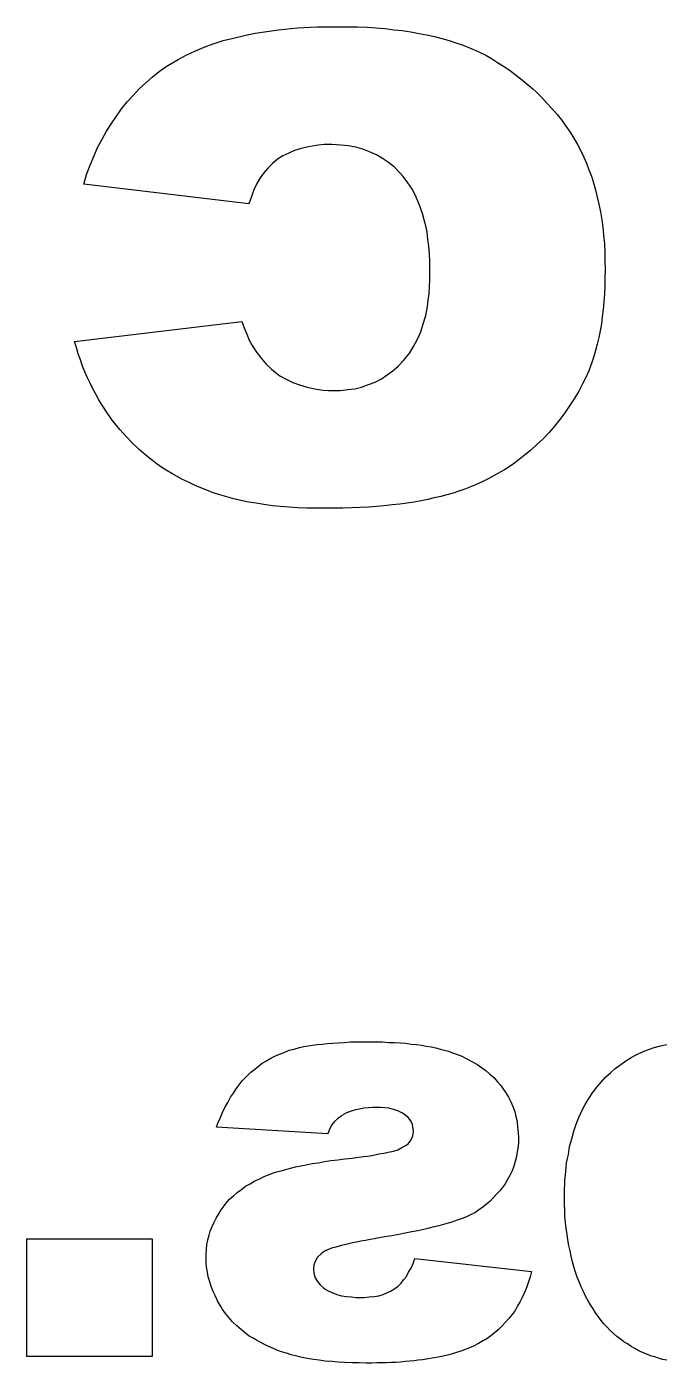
# Model space of a CAD drawing. Extents: x 54 to 195, y -146 to -31.
# Drawn here: x 167.043 to 168.561, y -110.886 to -107.7 of the extents above; entities that cross this region are included whole.
import ezdxf

# ---------------------------------------------------------------- set-up
doc = ezdxf.new("R2010")
doc.units = 0
doc.layers.add('BLACK', color=7, linetype='CONTINUOUS')

msp = doc.modelspace()

# ---------------------------------------------------------------- linework, layer by layer
at = {"layer": 'BLACK', "linetype": 'CONTINUOUS'}
for p, q in [((167.562, -107.721), (167.588, -107.715)), ((167.588, -107.715), (167.616, -107.711)), ((167.616, -107.711), (167.644, -107.707)), ((167.644, -107.707), (167.659, -107.706)), ((167.659, -107.706), (167.674, -107.704)), ((167.674, -107.704), (167.689, -107.703)), ((167.689, -107.703), (167.704, -107.702)), ((167.704, -107.702), (167.72, -107.701)), ((167.72, -107.701), (167.736, -107.7)), ((167.736, -107.7), (167.752, -107.7)), ((167.752, -107.7), (167.768, -107.7)), ((167.768, -107.7), (167.785, -107.7)), ((167.785, -107.7), (167.809, -107.7)), ((167.809, -107.7), (167.832, -107.7)), ((167.832, -107.7), (167.854, -107.701)), ((167.854, -107.701), (167.876, -107.703)), ((167.876, -107.703), (167.898, -107.704)), ((167.898, -107.704), (167.919, -107.707)), ((167.919, -107.707), (167.939, -107.709)), ((167.939, -107.709), (167.959, -107.712)), ((167.959, -107.712), (167.979, -107.716)), ((167.979, -107.716), (167.997, -107.719)), ((167.444, -107.758), (167.466, -107.749)), ((167.466, -107.749), (167.488, -107.741)), ((167.488, -107.741), (167.512, -107.733)), ((167.512, -107.733), (167.536, -107.727)), ((167.536, -107.727), (167.562, -107.721)), ((167.997, -107.719), (168.016, -107.723)), ((168.016, -107.723), (168.033, -107.728)), ((168.033, -107.728), (168.051, -107.733)), ((168.051, -107.733), (168.067, -107.738)), ((168.067, -107.738), (168.084, -107.744)), ((168.084, -107.744), (168.099, -107.75)), ((168.099, -107.75), (168.109, -107.754)), ((167.385, -107.789), (167.404, -107.778)), ((167.404, -107.778), (167.423, -107.768)), ((167.423, -107.768), (167.444, -107.758)), ((168.109, -107.754), (168.123, -107.761)), ((168.123, -107.761), (168.138, -107.768)), ((168.138, -107.768), (168.152, -107.776)), ((168.152, -107.776), (168.166, -107.785)), ((167.342, -107.82), (167.359, -107.807)), ((167.359, -107.807), (167.376, -107.795)), ((167.376, -107.795), (167.385, -107.789)), ((168.166, -107.785), (168.18, -107.794)), ((168.18, -107.794), (168.194, -107.803)), ((168.194, -107.803), (168.208, -107.814)), ((168.208, -107.814), (168.222, -107.824)), ((167.311, -107.848), (167.327, -107.834)), ((167.327, -107.834), (167.342, -107.82)), ((168.222, -107.824), (168.236, -107.836)), ((168.236, -107.836), (168.25, -107.848)), ((167.283, -107.879), (167.297, -107.864)), ((167.297, -107.864), (167.311, -107.848)), ((168.25, -107.848), (168.259, -107.856)), ((168.259, -107.856), (168.272, -107.869)), ((168.272, -107.869), (168.284, -107.882)), ((167.257, -107.913), (167.269, -107.896)), ((167.269, -107.896), (167.283, -107.879)), ((168.284, -107.882), (168.296, -107.895)), ((168.296, -107.895), (168.308, -107.909)), ((168.308, -107.909), (168.319, -107.922)), ((167.233, -107.949), (167.245, -107.931)), ((167.245, -107.931), (167.257, -107.913)), ((168.319, -107.922), (168.329, -107.937)), ((168.329, -107.937), (168.339, -107.951)), ((167.212, -107.988), (167.223, -107.968)), ((167.223, -107.968), (167.233, -107.949)), ((168.339, -107.951), (168.348, -107.966)), ((168.348, -107.966), (168.357, -107.981)), ((167.203, -108.009), (167.212, -107.988)), ((167.668, -108.001), (167.654, -108.008)), ((167.682, -107.995), (167.668, -108.001)), ((167.698, -107.99), (167.682, -107.995)), ((167.715, -107.986), (167.698, -107.99)), ((167.733, -107.983), (167.715, -107.986)), ((167.752, -107.981), (167.733, -107.983)), ((167.767, -107.981), (167.752, -107.981)), ((167.772, -107.981), (167.767, -107.981)), ((167.792, -107.982), (167.772, -107.981)), ((167.81, -107.984), (167.792, -107.982)), ((167.828, -107.987), (167.81, -107.984)), ((167.845, -107.992), (167.828, -107.987)), ((167.861, -107.998), (167.845, -107.992)), ((167.877, -108.005), (167.861, -107.998)), ((167.892, -108.014), (167.877, -108.005)), ((168.357, -107.981), (168.365, -107.996)), ((168.365, -107.996), (168.372, -108.011)), ((167.186, -108.052), (167.194, -108.03)), ((167.194, -108.03), (167.203, -108.009)), ((167.619, -108.036), (167.609, -108.048)), ((167.629, -108.026), (167.619, -108.036)), ((167.641, -108.016), (167.629, -108.026)), ((167.654, -108.008), (167.641, -108.016)), ((167.906, -108.024), (167.892, -108.014)), ((167.92, -108.035), (167.906, -108.024)), ((167.933, -108.048), (167.92, -108.035)), ((168.372, -108.011), (168.378, -108.025)), ((168.378, -108.025), (168.384, -108.041)), ((167.179, -108.075), (167.186, -108.052)), ((167.6, -108.06), (167.592, -108.074)), ((167.609, -108.048), (167.6, -108.06)), ((167.941, -108.057), (167.933, -108.048)), ((167.952, -108.072), (167.941, -108.057)), ((168.384, -108.041), (168.39, -108.056)), ((168.39, -108.056), (168.395, -108.072)), ((167.573, -108.122), (167.179, -108.075)), ((167.585, -108.089), (167.579, -108.105)), ((167.592, -108.074), (167.585, -108.089)), ((167.963, -108.088), (167.952, -108.072)), ((167.972, -108.106), (167.963, -108.088)), ((168.395, -108.072), (168.4, -108.089)), ((168.4, -108.089), (168.404, -108.106)), ((167.579, -108.105), (167.573, -108.122)), ((167.98, -108.125), (167.972, -108.106)), ((167.987, -108.145), (167.98, -108.125)), ((168.404, -108.106), (168.408, -108.123)), ((168.408, -108.123), (168.412, -108.141)), ((167.991, -108.16), (167.987, -108.145)), ((167.995, -108.175), (167.991, -108.16)), ((168.412, -108.141), (168.415, -108.16)), ((168.415, -108.16), (168.417, -108.178)), ((167.998, -108.19), (167.995, -108.175)), ((168, -108.207), (167.998, -108.19)), ((168.417, -108.178), (168.419, -108.197)), ((168.002, -108.223), (168, -108.207)), ((168.004, -108.241), (168.002, -108.223)), ((168.419, -108.197), (168.421, -108.217)), ((168.421, -108.217), (168.422, -108.237)), ((168.005, -108.259), (168.004, -108.241)), ((168.005, -108.278), (168.005, -108.259)), ((168.422, -108.237), (168.422, -108.258)), ((168.422, -108.258), (168.423, -108.279)), ((168.005, -108.287), (168.005, -108.278)), ((168.005, -108.304), (168.005, -108.287)), ((168.423, -108.279), (168.422, -108.299)), ((168.003, -108.336), (168.004, -108.32)), ((168.004, -108.32), (168.005, -108.304)), ((168.422, -108.318), (168.421, -108.337)), ((168.422, -108.299), (168.422, -108.318)), ((167.999, -108.367), (168.001, -108.352)), ((168.001, -108.352), (168.003, -108.336)), ((168.421, -108.337), (168.42, -108.356)), ((167.995, -108.388), (167.999, -108.367)), ((168.418, -108.374), (168.416, -108.391)), ((168.42, -108.356), (168.418, -108.374)), ((167.157, -108.45), (167.556, -108.403)), ((167.556, -108.403), (167.562, -108.418)), ((167.562, -108.418), (167.568, -108.433)), ((167.983, -108.427), (167.989, -108.408)), ((167.989, -108.408), (167.995, -108.388)), ((168.414, -108.408), (168.411, -108.425)), ((168.416, -108.391), (168.414, -108.408)), ((167.162, -108.465), (167.157, -108.45)), ((167.568, -108.433), (167.574, -108.447)), ((167.574, -108.447), (167.581, -108.46)), ((167.966, -108.462), (167.975, -108.445)), ((167.975, -108.445), (167.983, -108.427)), ((168.408, -108.441), (168.404, -108.457)), ((168.411, -108.425), (168.408, -108.441)), ((167.166, -108.48), (167.162, -108.465)), ((167.171, -108.494), (167.166, -108.48)), ((167.581, -108.46), (167.591, -108.476)), ((167.591, -108.476), (167.602, -108.49)), ((167.946, -108.491), (167.957, -108.477)), ((167.957, -108.477), (167.966, -108.462)), ((168.4, -108.472), (168.396, -108.486)), ((168.404, -108.457), (168.4, -108.472)), ((167.176, -108.509), (167.171, -108.494)), ((167.182, -108.523), (167.176, -108.509)), ((167.602, -108.49), (167.614, -108.504)), ((167.614, -108.504), (167.627, -108.516)), ((167.916, -108.52), (167.929, -108.509)), ((167.929, -108.509), (167.942, -108.496)), ((167.942, -108.496), (167.946, -108.491)), ((168.391, -108.5), (168.384, -108.52)), ((168.396, -108.486), (168.391, -108.5)), ((167.188, -108.537), (167.182, -108.523)), ((167.194, -108.55), (167.188, -108.537)), ((167.627, -108.516), (167.64, -108.527)), ((167.64, -108.527), (167.647, -108.532)), ((167.647, -108.532), (167.662, -108.54)), ((167.662, -108.54), (167.678, -108.548)), ((167.858, -108.553), (167.874, -108.547)), ((167.874, -108.547), (167.889, -108.539)), ((167.889, -108.539), (167.903, -108.53)), ((167.903, -108.53), (167.916, -108.52)), ((168.375, -108.539), (168.369, -108.551)), ((168.384, -108.52), (168.375, -108.539)), ((167.201, -108.563), (167.194, -108.55)), ((167.208, -108.576), (167.201, -108.563)), ((167.215, -108.589), (167.208, -108.576)), ((167.678, -108.548), (167.694, -108.554)), ((167.694, -108.554), (167.712, -108.559)), ((167.712, -108.559), (167.73, -108.563)), ((167.73, -108.563), (167.749, -108.566)), ((167.749, -108.566), (167.763, -108.567)), ((167.763, -108.567), (167.779, -108.567)), ((167.779, -108.567), (167.791, -108.567)), ((167.791, -108.567), (167.809, -108.565)), ((167.809, -108.565), (167.826, -108.563)), ((167.826, -108.563), (167.842, -108.559)), ((167.842, -108.559), (167.858, -108.553)), ((168.36, -108.569), (168.349, -108.587)), ((168.369, -108.551), (168.36, -108.569)), ((167.223, -108.602), (167.215, -108.589)), ((167.235, -108.62), (167.223, -108.602)), ((168.338, -108.604), (168.327, -108.62)), ((168.349, -108.587), (168.338, -108.604)), ((167.247, -108.638), (167.235, -108.62)), ((167.261, -108.655), (167.247, -108.638)), ((168.315, -108.636), (168.302, -108.652)), ((168.327, -108.62), (168.315, -108.636)), ((167.266, -108.661), (167.261, -108.655)), ((167.28, -108.677), (167.266, -108.661)), ((168.289, -108.667), (168.275, -108.682)), ((168.302, -108.652), (168.289, -108.667)), ((167.295, -108.693), (167.28, -108.677)), ((167.311, -108.708), (167.295, -108.693)), ((168.26, -108.696), (168.245, -108.71)), ((168.275, -108.682), (168.26, -108.696)), ((167.328, -108.722), (167.311, -108.708)), ((167.339, -108.731), (167.328, -108.722)), ((167.351, -108.74), (167.339, -108.731)), ((168.218, -108.732), (168.201, -108.744)), ((168.234, -108.719), (168.218, -108.732)), ((168.245, -108.71), (168.234, -108.719)), ((167.363, -108.749), (167.351, -108.74)), ((167.376, -108.757), (167.363, -108.749)), ((167.389, -108.765), (167.376, -108.757)), ((167.402, -108.772), (167.389, -108.765)), ((168.165, -108.766), (168.147, -108.776)), ((168.183, -108.756), (168.165, -108.766)), ((168.201, -108.744), (168.183, -108.756)), ((167.415, -108.779), (167.402, -108.772)), ((167.429, -108.786), (167.415, -108.779)), ((167.443, -108.793), (167.429, -108.786)), ((167.458, -108.799), (167.443, -108.793)), ((167.473, -108.805), (167.458, -108.799)), ((168.108, -108.794), (168.088, -108.802)), ((168.128, -108.786), (168.108, -108.794)), ((168.147, -108.776), (168.128, -108.786)), ((167.488, -108.811), (167.473, -108.805)), ((167.504, -108.816), (167.488, -108.811)), ((167.52, -108.821), (167.504, -108.816)), ((167.537, -108.825), (167.52, -108.821)), ((167.554, -108.829), (167.537, -108.825)), ((167.572, -108.833), (167.554, -108.829)), ((167.59, -108.836), (167.572, -108.833)), ((167.967, -108.833), (167.95, -108.836)), ((167.984, -108.83), (167.967, -108.833)), ((168, -108.827), (167.984, -108.83)), ((168.015, -108.823), (168, -108.827)), ((168.031, -108.82), (168.015, -108.823)), ((168.045, -108.816), (168.031, -108.82)), ((168.06, -108.812), (168.045, -108.816)), ((168.074, -108.807), (168.06, -108.812)), ((168.088, -108.802), (168.074, -108.807)), ((167.609, -108.839), (167.59, -108.836)), ((167.629, -108.842), (167.609, -108.839)), ((167.648, -108.844), (167.629, -108.842)), ((167.669, -108.845), (167.648, -108.844)), ((167.689, -108.847), (167.669, -108.845)), ((167.711, -108.848), (167.689, -108.847)), ((167.732, -108.848), (167.711, -108.848)), ((167.755, -108.848), (167.732, -108.848)), ((167.776, -108.848), (167.755, -108.848)), ((167.797, -108.848), (167.776, -108.848)), ((167.818, -108.847), (167.797, -108.848)), ((167.838, -108.846), (167.818, -108.847)), ((167.858, -108.845), (167.838, -108.846)), ((167.877, -108.844), (167.858, -108.845)), ((167.896, -108.842), (167.877, -108.844)), ((167.915, -108.84), (167.896, -108.842)), ((167.933, -108.838), (167.915, -108.84)), ((167.95, -108.836), (167.933, -108.838)), ((167.657, -110.145), (167.669, -110.14)), ((167.669, -110.14), (167.681, -110.137)), ((167.681, -110.137), (167.694, -110.133)), ((167.694, -110.133), (167.704, -110.131)), ((167.704, -110.131), (167.714, -110.129)), ((167.714, -110.129), (167.725, -110.128)), ((167.725, -110.128), (167.736, -110.126)), ((167.736, -110.126), (167.748, -110.125)), ((167.748, -110.125), (167.76, -110.124)), ((167.76, -110.124), (167.773, -110.123)), ((167.773, -110.123), (167.786, -110.122)), ((167.786, -110.122), (167.8, -110.121)), ((167.8, -110.121), (167.815, -110.12)), ((167.815, -110.12), (167.83, -110.12)), ((167.83, -110.12), (167.845, -110.12)), ((167.845, -110.12), (167.861, -110.12)), ((167.861, -110.12), (167.877, -110.12)), ((167.877, -110.12), (167.892, -110.12)), ((167.892, -110.12), (167.906, -110.121)), ((167.906, -110.121), (167.92, -110.121)), ((167.92, -110.121), (167.934, -110.122)), ((167.934, -110.122), (167.947, -110.123)), ((167.947, -110.123), (167.96, -110.125)), ((167.96, -110.125), (167.973, -110.126)), ((167.973, -110.126), (167.985, -110.128)), ((167.985, -110.128), (167.996, -110.13)), ((167.996, -110.13), (168.008, -110.132)), ((168.008, -110.132), (168.019, -110.134)), ((168.019, -110.134), (168.029, -110.137)), ((168.029, -110.137), (168.039, -110.14)), ((168.039, -110.14), (168.049, -110.142)), ((168.512, -110.144), (168.526, -110.138)), ((168.526, -110.138), (168.54, -110.133)), ((168.54, -110.133), (168.555, -110.129)), ((168.555, -110.129), (168.57, -110.126)), ((167.596, -110.178), (167.605, -110.171)), ((167.605, -110.171), (167.615, -110.165)), ((167.615, -110.165), (167.625, -110.159)), ((167.625, -110.159), (167.635, -110.154)), ((167.635, -110.154), (167.646, -110.149)), ((167.646, -110.149), (167.657, -110.145)), ((168.049, -110.142), (168.059, -110.146)), ((168.059, -110.146), (168.068, -110.149)), ((168.068, -110.149), (168.081, -110.154)), ((168.081, -110.154), (168.093, -110.16)), ((168.093, -110.16), (168.105, -110.167)), ((168.105, -110.167), (168.117, -110.173)), ((168.46, -110.174), (168.472, -110.165)), ((168.472, -110.165), (168.485, -110.157)), ((168.485, -110.157), (168.498, -110.15)), ((168.498, -110.15), (168.512, -110.144)), ((167.565, -110.205), (167.57, -110.2)), ((167.57, -110.2), (167.578, -110.192)), ((167.578, -110.192), (167.587, -110.185)), ((167.587, -110.185), (167.596, -110.178)), ((168.117, -110.173), (168.128, -110.181)), ((168.128, -110.181), (168.138, -110.188)), ((168.138, -110.188), (168.148, -110.197)), ((168.148, -110.197), (168.157, -110.205)), ((168.424, -110.204), (168.436, -110.193)), ((168.436, -110.193), (168.447, -110.183)), ((168.447, -110.183), (168.46, -110.174)), ((167.536, -110.242), (167.543, -110.232)), ((167.543, -110.232), (167.55, -110.222)), ((167.55, -110.222), (167.557, -110.213)), ((167.557, -110.213), (167.565, -110.205)), ((168.157, -110.205), (168.166, -110.215)), ((168.166, -110.215), (168.174, -110.224)), ((168.174, -110.224), (168.179, -110.231)), ((168.179, -110.231), (168.186, -110.241)), ((168.393, -110.241), (168.403, -110.228)), ((168.403, -110.228), (168.413, -110.216)), ((168.413, -110.216), (168.424, -110.204)), ((167.516, -110.275), (167.523, -110.264)), ((167.523, -110.264), (167.529, -110.252)), ((167.529, -110.252), (167.536, -110.242)), ((168.186, -110.241), (168.192, -110.252)), ((168.192, -110.252), (168.198, -110.263)), ((168.198, -110.263), (168.203, -110.274)), ((168.375, -110.269), (168.384, -110.255)), ((168.384, -110.255), (168.393, -110.241)), ((167.505, -110.3), (167.51, -110.288)), ((167.51, -110.288), (167.516, -110.275)), ((167.793, -110.297), (167.784, -110.303)), ((167.795, -110.295), (167.793, -110.297)), ((167.806, -110.289), (167.795, -110.295)), ((167.817, -110.285), (167.806, -110.289)), ((167.827, -110.282), (167.817, -110.285)), ((167.837, -110.28), (167.827, -110.282)), ((167.847, -110.278), (167.837, -110.28)), ((167.858, -110.277), (167.847, -110.278)), ((167.869, -110.276), (167.858, -110.277)), ((167.875, -110.276), (167.869, -110.276)), ((167.887, -110.276), (167.875, -110.276)), ((167.897, -110.277), (167.887, -110.276)), ((167.907, -110.278), (167.897, -110.277)), ((167.918, -110.281), (167.907, -110.278)), ((167.928, -110.284), (167.918, -110.281)), ((167.938, -110.289), (167.928, -110.284)), ((167.944, -110.293), (167.938, -110.289)), ((167.953, -110.3), (167.944, -110.293)), ((168.203, -110.274), (168.207, -110.286)), ((168.207, -110.286), (168.21, -110.298)), ((168.21, -110.298), (168.213, -110.31)), ((168.36, -110.3), (168.367, -110.284)), ((168.367, -110.284), (168.375, -110.269)), ((167.496, -110.323), (167.499, -110.314)), ((167.761, -110.339), (167.496, -110.323)), ((167.499, -110.314), (167.505, -110.3)), ((167.765, -110.328), (167.761, -110.339)), ((167.771, -110.318), (167.765, -110.328)), ((167.777, -110.31), (167.771, -110.318)), ((167.784, -110.303), (167.777, -110.31)), ((167.959, -110.308), (167.953, -110.3)), ((167.963, -110.317), (167.959, -110.308)), ((167.965, -110.327), (167.963, -110.317)), ((167.966, -110.333), (167.965, -110.327)), ((168.213, -110.31), (168.214, -110.323)), ((168.214, -110.323), (168.215, -110.336)), ((168.348, -110.333), (168.354, -110.316)), ((168.354, -110.316), (168.36, -110.3)), ((167.946, -110.368), (167.954, -110.362)), ((167.954, -110.362), (167.96, -110.353)), ((167.96, -110.353), (167.964, -110.344)), ((167.964, -110.344), (167.966, -110.333)), ((168.215, -110.336), (168.216, -110.349)), ((168.216, -110.358), (168.215, -110.37)), ((168.216, -110.349), (168.216, -110.358)), ((168.338, -110.369), (168.343, -110.351)), ((168.343, -110.351), (168.348, -110.333)), ((167.835, -110.395), (167.846, -110.393)), ((167.846, -110.393), (167.856, -110.392)), ((167.856, -110.392), (167.87, -110.39)), ((167.87, -110.39), (167.883, -110.387)), ((167.883, -110.387), (167.895, -110.385)), ((167.895, -110.385), (167.905, -110.383)), ((167.905, -110.383), (167.918, -110.38)), ((167.918, -110.38), (167.928, -110.377)), ((167.928, -110.377), (167.938, -110.372)), ((167.938, -110.372), (167.946, -110.368)), ((168.211, -110.393), (168.208, -110.405)), ((168.213, -110.382), (168.211, -110.393)), ((168.215, -110.37), (168.213, -110.382)), ((168.333, -110.398), (168.335, -110.388)), ((168.335, -110.388), (168.338, -110.369)), ((167.65, -110.427), (167.661, -110.424)), ((167.661, -110.424), (167.672, -110.421)), ((167.672, -110.421), (167.684, -110.418)), ((167.684, -110.418), (167.697, -110.415)), ((167.697, -110.415), (167.71, -110.413)), ((167.71, -110.413), (167.724, -110.41)), ((167.724, -110.41), (167.739, -110.408)), ((167.739, -110.408), (167.753, -110.405)), ((167.753, -110.405), (167.769, -110.403)), ((167.769, -110.403), (167.785, -110.401)), ((167.785, -110.401), (167.802, -110.399)), ((167.802, -110.399), (167.819, -110.397)), ((167.819, -110.397), (167.824, -110.396)), ((167.824, -110.396), (167.835, -110.395)), ((168.205, -110.416), (168.201, -110.427)), ((168.208, -110.405), (168.205, -110.416)), ((168.329, -110.428), (168.33, -110.418)), ((168.33, -110.418), (168.331, -110.408)), ((168.331, -110.408), (168.333, -110.398)), ((167.565, -110.464), (167.576, -110.458)), ((167.576, -110.458), (167.587, -110.451)), ((167.587, -110.451), (167.599, -110.446)), ((167.599, -110.446), (167.611, -110.44)), ((167.611, -110.44), (167.62, -110.437)), ((167.62, -110.437), (167.629, -110.433)), ((167.629, -110.433), (167.639, -110.43)), ((167.639, -110.43), (167.65, -110.427)), ((168.184, -110.458), (168.177, -110.468)), ((168.19, -110.448), (168.184, -110.458)), ((168.196, -110.437), (168.19, -110.448)), ((168.201, -110.427), (168.196, -110.437)), ((168.327, -110.449), (168.328, -110.438)), ((168.327, -110.459), (168.327, -110.449)), ((168.328, -110.438), (168.329, -110.428)), ((167.527, -110.495), (167.536, -110.487)), ((167.536, -110.487), (167.545, -110.479)), ((167.545, -110.479), (167.555, -110.472)), ((167.555, -110.472), (167.565, -110.464)), ((168.164, -110.483), (168.156, -110.492)), ((168.172, -110.474), (168.164, -110.483)), ((168.177, -110.468), (168.172, -110.474)), ((168.326, -110.47), (168.327, -110.459)), ((168.326, -110.481), (168.326, -110.47)), ((168.326, -110.492), (168.326, -110.481)), ((167.501, -110.53), (167.507, -110.52)), ((167.507, -110.52), (167.512, -110.514)), ((167.512, -110.514), (167.519, -110.504)), ((167.519, -110.504), (167.527, -110.495)), ((168.121, -110.521), (168.112, -110.527)), ((168.131, -110.514), (168.121, -110.521)), ((168.14, -110.507), (168.131, -110.514)), ((168.148, -110.5), (168.14, -110.507)), ((168.156, -110.492), (168.148, -110.5)), ((168.326, -110.495), (168.326, -110.492)), ((168.326, -110.507), (168.326, -110.495)), ((168.327, -110.522), (168.326, -110.507)), ((168.327, -110.536), (168.327, -110.522)), ((167.485, -110.56), (167.49, -110.55)), ((167.49, -110.55), (167.495, -110.54)), ((167.495, -110.54), (167.501, -110.53)), ((168.048, -110.552), (168.037, -110.555)), ((168.057, -110.55), (168.048, -110.552)), ((168.07, -110.545), (168.057, -110.55)), ((168.082, -110.541), (168.07, -110.545)), ((168.092, -110.537), (168.082, -110.541)), ((168.102, -110.532), (168.092, -110.537)), ((168.112, -110.527), (168.102, -110.532)), ((168.328, -110.551), (168.327, -110.536)), ((168.33, -110.565), (168.328, -110.551)), ((167.475, -110.592), (167.478, -110.581)), ((167.478, -110.581), (167.481, -110.571)), ((167.481, -110.571), (167.485, -110.56)), ((167.897, -110.585), (167.879, -110.588)), ((167.914, -110.582), (167.897, -110.585)), ((167.931, -110.579), (167.914, -110.582)), ((167.946, -110.576), (167.931, -110.579)), ((167.962, -110.573), (167.946, -110.576)), ((167.976, -110.57), (167.962, -110.573)), ((167.99, -110.567), (167.976, -110.57)), ((168.003, -110.564), (167.99, -110.567)), ((168.015, -110.561), (168.003, -110.564)), ((168.026, -110.558), (168.015, -110.561)), ((168.037, -110.555), (168.026, -110.558)), ((168.332, -110.578), (168.33, -110.565)), ((168.334, -110.592), (168.332, -110.578)), ((167.043, -110.87), (167.043, -110.589)), ((167.043, -110.589), (167.342, -110.589)), ((167.342, -110.589), (167.342, -110.87)), ((167.471, -110.626), (167.472, -110.615)), ((167.472, -110.615), (167.473, -110.603)), ((167.473, -110.603), (167.475, -110.592)), ((167.759, -110.616), (167.753, -110.619)), ((167.77, -110.612), (167.759, -110.616)), ((167.78, -110.609), (167.77, -110.612)), ((167.793, -110.605), (167.78, -110.609)), ((167.804, -110.603), (167.793, -110.605)), ((167.817, -110.6), (167.804, -110.603)), ((167.83, -110.597), (167.817, -110.6)), ((167.84, -110.595), (167.83, -110.597)), ((167.851, -110.593), (167.84, -110.595)), ((167.862, -110.591), (167.851, -110.593)), ((167.873, -110.589), (167.862, -110.591)), ((167.879, -110.588), (167.873, -110.589)), ((168.336, -110.605), (168.334, -110.592)), ((168.339, -110.618), (168.336, -110.605)), ((167.471, -110.634), (167.471, -110.626)), ((167.471, -110.646), (167.471, -110.634)), ((167.472, -110.657), (167.471, -110.646)), ((167.732, -110.642), (167.728, -110.651)), ((167.737, -110.633), (167.732, -110.642)), ((167.745, -110.625), (167.737, -110.633)), ((167.753, -110.619), (167.745, -110.625)), ((167.96, -110.659), (167.965, -110.648)), ((167.965, -110.648), (167.969, -110.636)), ((167.969, -110.636), (168.247, -110.667)), ((168.342, -110.631), (168.339, -110.618)), ((168.345, -110.644), (168.342, -110.631)), ((168.348, -110.656), (168.345, -110.644)), ((167.474, -110.669), (167.472, -110.657)), ((167.476, -110.68), (167.474, -110.669)), ((167.48, -110.692), (167.476, -110.68)), ((167.728, -110.651), (167.727, -110.662)), ((167.727, -110.662), (167.728, -110.671)), ((167.728, -110.671), (167.731, -110.682)), ((167.942, -110.687), (167.949, -110.679)), ((167.949, -110.679), (167.954, -110.669)), ((167.954, -110.669), (167.96, -110.659)), ((168.244, -110.68), (168.24, -110.692)), ((168.247, -110.667), (168.244, -110.68)), ((168.352, -110.669), (168.348, -110.656)), ((168.356, -110.681), (168.352, -110.669)), ((168.361, -110.692), (168.356, -110.681)), ((167.483, -110.703), (167.48, -110.692)), ((167.488, -110.715), (167.483, -110.703)), ((167.731, -110.682), (167.737, -110.691)), ((167.737, -110.691), (167.743, -110.699)), ((167.743, -110.699), (167.751, -110.706)), ((167.751, -110.706), (167.755, -110.709)), ((167.755, -110.709), (167.764, -110.714)), ((167.911, -110.714), (167.921, -110.708)), ((167.921, -110.708), (167.929, -110.702)), ((167.929, -110.702), (167.936, -110.695)), ((167.936, -110.695), (167.942, -110.687)), ((168.236, -110.704), (168.231, -110.716)), ((168.24, -110.692), (168.236, -110.704)), ((168.366, -110.704), (168.361, -110.692)), ((168.371, -110.715), (168.366, -110.704)), ((167.493, -110.726), (167.488, -110.715)), ((167.498, -110.737), (167.493, -110.726)), ((167.505, -110.749), (167.498, -110.737)), ((167.764, -110.714), (167.773, -110.718)), ((167.773, -110.718), (167.783, -110.722)), ((167.783, -110.722), (167.794, -110.725)), ((167.794, -110.725), (167.806, -110.727)), ((167.806, -110.727), (167.818, -110.728)), ((167.818, -110.728), (167.828, -110.729)), ((167.828, -110.729), (167.839, -110.729)), ((167.839, -110.729), (167.848, -110.729)), ((167.848, -110.729), (167.86, -110.728)), ((167.86, -110.728), (167.872, -110.727)), ((167.872, -110.727), (167.883, -110.725)), ((167.883, -110.725), (167.893, -110.722)), ((167.893, -110.722), (167.902, -110.718)), ((167.902, -110.718), (167.911, -110.714)), ((168.22, -110.739), (168.214, -110.749)), ((168.226, -110.728), (168.22, -110.739)), ((168.231, -110.716), (168.226, -110.728)), ((168.376, -110.726), (168.371, -110.715)), ((168.382, -110.737), (168.376, -110.726)), ((168.388, -110.747), (168.382, -110.737)), ((167.509, -110.756), (167.505, -110.749)), ((167.517, -110.767), (167.509, -110.756)), ((167.525, -110.777), (167.517, -110.767)), ((167.534, -110.787), (167.525, -110.777)), ((168.201, -110.77), (168.193, -110.779)), ((168.208, -110.76), (168.201, -110.77)), ((168.214, -110.749), (168.208, -110.76)), ((168.394, -110.756), (168.388, -110.747)), ((168.4, -110.766), (168.394, -110.756)), ((168.407, -110.775), (168.4, -110.766)), ((168.413, -110.784), (168.407, -110.775)), ((167.544, -110.797), (167.534, -110.787)), ((167.555, -110.806), (167.544, -110.797)), ((167.566, -110.815), (167.555, -110.806)), ((168.168, -110.806), (168.158, -110.814)), ((168.177, -110.797), (168.168, -110.806)), ((168.185, -110.788), (168.177, -110.797)), ((168.193, -110.779), (168.185, -110.788)), ((168.42, -110.792), (168.413, -110.784)), ((168.428, -110.8), (168.42, -110.792)), ((168.435, -110.808), (168.428, -110.8)), ((168.443, -110.815), (168.435, -110.808)), ((167.574, -110.821), (167.566, -110.815)), ((167.583, -110.826), (167.574, -110.821)), ((167.591, -110.831), (167.583, -110.826)), ((167.6, -110.836), (167.591, -110.831)), ((167.61, -110.841), (167.6, -110.836)), ((168.121, -110.839), (168.109, -110.845)), ((168.133, -110.832), (168.121, -110.839)), ((168.138, -110.829), (168.133, -110.832)), ((168.149, -110.821), (168.138, -110.829)), ((168.158, -110.814), (168.149, -110.821)), ((168.451, -110.822), (168.443, -110.815)), ((168.459, -110.828), (168.451, -110.822)), ((168.467, -110.835), (168.459, -110.828)), ((168.476, -110.84), (168.467, -110.835)), ((168.485, -110.846), (168.476, -110.84)), ((167.342, -110.87), (167.043, -110.87)), ((167.62, -110.846), (167.61, -110.841)), ((167.63, -110.85), (167.62, -110.846)), ((167.64, -110.855), (167.63, -110.85)), ((167.651, -110.859), (167.64, -110.855)), ((167.663, -110.862), (167.651, -110.859)), ((167.674, -110.866), (167.663, -110.862)), ((167.687, -110.869), (167.674, -110.866)), ((167.7, -110.872), (167.687, -110.869)), ((167.713, -110.875), (167.7, -110.872)), ((168.033, -110.87), (168.015, -110.873)), ((168.05, -110.866), (168.033, -110.87)), ((168.066, -110.861), (168.05, -110.866)), ((168.081, -110.856), (168.066, -110.861)), ((168.095, -110.851), (168.081, -110.856)), ((168.109, -110.845), (168.095, -110.851)), ((168.494, -110.851), (168.485, -110.846)), ((168.503, -110.856), (168.494, -110.851)), ((168.512, -110.86), (168.503, -110.856)), ((168.522, -110.864), (168.512, -110.86)), ((168.531, -110.868), (168.522, -110.864)), ((168.541, -110.871), (168.531, -110.868)), ((168.55, -110.874), (168.541, -110.871)), ((167.727, -110.877), (167.713, -110.875)), ((167.741, -110.879), (167.727, -110.877)), ((167.755, -110.881), (167.741, -110.879)), ((167.771, -110.882), (167.755, -110.881)), ((167.786, -110.883), (167.771, -110.882)), ((167.802, -110.884), (167.786, -110.883)), ((167.819, -110.885), (167.802, -110.884)), ((167.836, -110.885), (167.819, -110.885)), ((167.853, -110.886), (167.836, -110.885)), ((167.866, -110.886), (167.853, -110.886)), ((167.878, -110.885), (167.866, -110.886)), ((167.89, -110.885), (167.878, -110.885)), ((167.901, -110.885), (167.89, -110.885)), ((167.913, -110.884), (167.901, -110.885)), ((167.924, -110.884), (167.913, -110.884)), ((167.935, -110.883), (167.924, -110.884)), ((167.946, -110.882), (167.935, -110.883)), ((167.957, -110.881), (167.946, -110.882)), ((167.967, -110.88), (167.957, -110.881)), ((167.977, -110.879), (167.967, -110.88)), ((167.987, -110.878), (167.977, -110.879)), ((167.997, -110.876), (167.987, -110.878)), ((168.015, -110.873), (167.997, -110.876)), ((168.56, -110.877), (168.55, -110.874)), ((168.57, -110.879), (168.56, -110.877))]:
    msp.add_line(p, q, dxfattribs=at)

doc.saveas('drawing.dxf')
